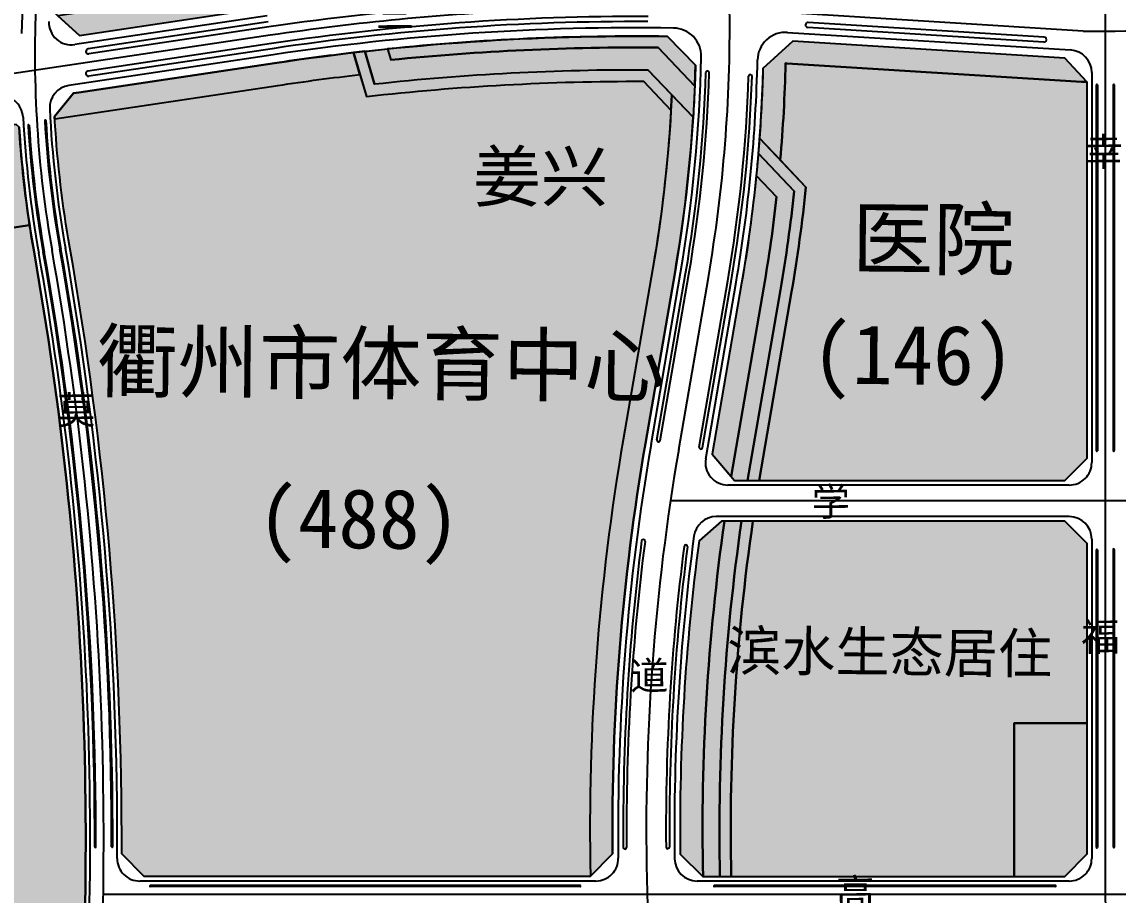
# Model space of a CAD drawing. Extents: x 2442 to 11417, y 1140 to 9206.
# Drawn here: x 3552 to 4525, y 4603 to 5378 of the extents above; entities that cross this region are included whole.
import ezdxf

# ---------------------------------------------------------------- set-up
doc = ezdxf.new("R2010")
doc.units = 0
doc.header["$LTSCALE"] = 1000
doc.header["$MEASUREMENT"] = 0
doc.linetypes.add('DASHDOT', pattern=[25.4, 12.7, -6.35, 0, -6.35])
for name, color, linetype in [('DIM2', 5, 'Continuous'), ('FGX', 212, 'Continuous'), ('RD-中线', 7, 'DASHDOT'), ('RD-侧石线', 5, 'Continuous'), ('RD-红线', 1, 'Continuous'), ('RD-绿线', 3, 'Continuous'), ('YD-A31', 231, 'Continuous'), ('YD-A4', 111, 'Continuous'), ('YD-A5', 11, 'Continuous'), ('YD-B1', 240, 'Continuous'), ('YD-E1', 131, 'Continuous'), ('YD-G1', 100, 'Continuous'), ('YD-G2', 94, 'Continuous'), ('YD-R2', 50, 'Continuous'), ('YD-U31', 144, 'Continuous'), ('路名', 7, 'Continuous')]:
    doc.layers.add(name, color=color, linetype=linetype)
doc.layers.add('T700', color=10, linetype='Continuous', lineweight=13)
doc.styles.add('黑体', font='simhei.ttf')

msp = doc.modelspace()

# ---------------------------------------------------------------- hatches: boundary and pattern name
at = {"layer": 'YD-A31'}
h = msp.add_hatch(color=256, dxfattribs=at)
edge = h.paths.add_edge_path()
edge.add_line((3558.585284545512, 5197.887576576709), (3509.135155843618, 5190.492437006981))
edge.add_line((3509.135155843618, 5190.49243700698), (3495.823913452194, 5279.502609605645))
edge.add_line((3495.823913452188, 5279.502609606111), (2969.610710485504, 5200.808778441872))
edge.add_line((2969.610710485562, 5200.808778441872), (3050.826518068214, 3869.657244376393))
edge.add_line((3050.826518068161, 3869.657244375927), (3473.213724212146, 3863.590166293617))
edge.add_arc((3515.618418771479, 6815.785636091588), 2952.500000002474, 269.1770724586641, 270.546703213423)
edge.add_line((3543.790070472653, 3863.420040834665), (3593.237200672465, 4352.417203145113))
edge.add_arc((624.3771106321674, 4652.626739585011), 2984.000000000568, 354.2259085061347, 370.0308786195967)
edge.add_arc((4563.233211290812, 5349.342333152264), 1016.000000001494, 188.5730148281504, 190.0308786196251, ccw=False)
at = {"layer": 'YD-A4'}
msp.add_hatch(color=256, dxfattribs=at).paths.add_polyline_path([(4128.086999021576, 5299.76191493411, -0.02796954944754169), (4111.981836056364, 5159.829318106511), (4085.716481326675, 5007.287486831828, 0.04771392992453707), (4056.548339643108, 4619.922809588847), (4056.245600695616, 4619.616861820024), (3660.349235518097, 4619.616861818613), (3640.349419148457, 4639.702565888187, 0.04486934371156717), (3594.274610527789, 5177.95029713384, -0.02853773660010339), (3581.060490584012, 5289.402807776366), (3580.909269293334, 5292.22690574514), (3778.864115410192, 5321.830543872452, -0.008548816822578069), (3851.914803130454, 5331.481323213248), (3857.612648984512, 5312.001125683933, -0.0288739580446801), (4103.619511212404, 5325.522909505926), (4128.086999021692, 5299.761914934111)])
at = {"layer": 'YD-A5'}
h = msp.add_hatch(color=256, dxfattribs=at)
edge = h.paths.add_edge_path()
edge.add_arc((4097.594419251904, 3190.531411105699), 2154.999999999995, 86.44269779310281, 86.48082210635536)
edge.add_arc((2870.254470052174, 5373.635652231715), 1359.999999998613, 355.0240618458251, 358.6446638490091, ccw=False)
edge.add_line((4225.128918415507, 5255.672822627768), (4247.956141695522, 5231.638807382936))
edge.add_arc((2870.254470048556, 5373.635652232611), 1385.000000002295, 350.23034596867757, 354.11542179716696, ccw=False)
edge.add_line((4235.169074747506, 5138.618372259972), (4206.323552652921, 4971.091650856421))
edge.add_line((4206.323552652921, 4971.091650856421), (4477.735857385695, 4971.091650859325))
edge.add_line((4477.735857385695, 4971.091650859325), (4497.735857385345, 4991.09165085826))
edge.add_line((4497.73585738534, 4991.091650858725), (4497.735857382977, 5324.854788882152))
edge.add_line((4497.735857382981, 5324.854788881686), (4497.493761033587, 5325.112402883588))
edge.add_arc((4505.373527762389, 8667.128470451407), 3342.02535696586, 269.7833401224551, 269.8649089258188, ccw=False)
edge.add_line((4492.735928883165, 5325.127007600181), (4231.305177581857, 5341.379251633482))
at = {"layer": 'YD-B1'}
msp.add_hatch(color=256, dxfattribs=at).paths.add_polyline_path([(4497.735857387088, 4755.583454043195), (4432.735857387041, 4755.58345404291), (4432.735857387972, 4619.616861822121), (4477.735857388256, 4619.616861823109), (4497.735857387899, 4639.616861822974)])
at = {"layer": 'YD-E1'}
for points in [[(4107.92885548081, 5335.506515716806, 0.02839162121115898), (3864.853325887394, 5322.867356352286), (3856.301329877881, 5352.105523864982, -0.002335794001279913), (3876.507498418827, 5354.265584559108), (3879.362573571367, 5344.504452131963, -0.02744114426114943), (4116.571755718536, 5355.448236453724), (4149.176697270708, 5321.119590664436, -0.005385895953363001), (4147.748638235844, 5293.581606407773)], [(4237.530214349979, 5228.095145666977), (4205.574443150726, 5261.740301836681, -0.003722753091398275), (4203.760233055504, 5241.869267927676), (4221.864935123524, 5222.80743635113, -0.01484632064847958), (4210.531627009303, 5142.860561429001), (4181.567571059401, 4974.645428559897), (4184.590796071705, 4971.091650856267), (4196.176397693513, 4971.091650856122), (4225.314095652171, 5140.31524792721, 0.01611797988484242)], [(4190.727484858013, 4935.091650856403), (4177.215717178322, 4935.091650856262), (4175.574435188533, 4935.091650856428, 0.04079539898949702), (4156.576317372786, 4619.616861820617), (4161.202635021276, 4619.616861820624), (4171.579778698595, 4619.616861820583, -0.04111553588435363)]]:
    msp.add_hatch(color=256, dxfattribs=at).paths.add_polyline_path(points)
at = {"layer": 'YD-G1'}
for points in [[(4125.129723603899, 5365.357106878282, 0.02862913674889426), (3876.507498418885, 5354.265584559108), (3879.362573571367, 5344.504452131963, -0.02744114426114943), (4116.571755718536, 5355.448236453724), (4149.176697270708, 5321.119590664436, 0.003630368859809351), (4149.804436128648, 5339.696231055198)], [(3864.853325887394, 5322.867356352286), (3856.301329877881, 5352.105523864982, 0.001166450453754176), (3846.218521059058, 5350.956174372858), (3857.612648984512, 5312.001125683933, -0.0288739580446801), (4103.619511212404, 5325.522909505926), (4128.086999021576, 5299.76191493411, 0.002732037119003431), (4128.819177269739, 5313.511798874473), (4107.92885548081, 5335.506515716806, 0.02839162121115898)], [(4247.956141695464, 5231.638807382935), (4206.630334149908, 5275.149359515412, -0.002509449812771681), (4205.574443150785, 5261.740301836682), (4237.530214349979, 5228.095145666977, -0.01611797988484242), (4225.314095652171, 5140.31524792721), (4196.176397693745, 4971.091650856124), (4206.323552652975, 4971.091650856888), (4235.169074747506, 5138.618372259972, 0.01695346519903667)], [(4210.531627009303, 5142.860561429001, 0.01484632064847798), (4221.864935123465, 5222.80743635113), (4203.760233055504, 5241.869267927676, -0.0180070316613091), (4190.821668818677, 5146.254312764875), (4164.689425968067, 4994.485558038196), (4181.56757105936, 4974.645428558035)], [(4175.574435188708, 4935.09165085643), (4172.827765075841, 4935.09165085617), (4152.999660748517, 4917.709865291998, 0.03560863152691533), (4136.252674741454, 4639.395129977623), (4156.35994549862, 4619.616861820077), (4156.576317372792, 4619.616861820151, -0.04079539898955979)], [(4200.830870705959, 4935.091650856504), (4190.727484858013, 4935.091650856403, 0.04111553588435363), (4171.579778698595, 4619.616861820583), (4181.582116384427, 4619.616861820459, -0.04133177669899109)]]:
    msp.add_hatch(color=256, dxfattribs=at).paths.add_polyline_path(points)
at = {"layer": 'YD-G2'}
for points in [[(3831.984372836683, 5399.620884886327), (3826.293228265869, 5419.078171596151, 0.0068261957725442), (3765.552873011682, 5410.840716469185), (3583.531553141805, 5383.619896213275), (3602.926439908537, 5366.297943946824), (3608.876103923803, 5367.187700898151), (3768.510926883446, 5391.060678115598, -0.007196785273086113)], [(4236.290993058061, 5361.107910273549), (4209.749249917819, 5336.842518243112, -0.01152614809728398), (4206.630334149908, 5275.149359515412), (4225.128918415565, 5255.672822627768, 0.01579917083171808), (4229.873985137167, 5341.467745924883, -0.0001663486993669062), (4231.305177581853, 5341.379251633947), (4492.735928883165, 5325.127007600181, 0.0003559110614301269), (4497.493761033647, 5325.112402883589), (4477.774392505577, 5346.095723992845)], [(3851.914803130454, 5331.481323213248), (3846.218521059058, 5350.956174372858, 0.008153510495389866), (3775.906061545345, 5341.610582227037), (3602.316498474169, 5315.650709515246), (3597.600439114114, 5314.945434966769), (3580.807421451134, 5294.128941382462), (3580.909269293224, 5292.226905744208), (3778.864115410192, 5321.830543872452, -0.008548816822570676)], [(4147.748638235844, 5293.581606407773), (4128.819177269739, 5313.511798874473, -0.03070393277217572), (4111.981836056364, 5159.829318106511), (4085.716481326675, 5007.287486831828, 0.0477108218982292), (4056.547828735145, 4619.948108322063, 3.10096710538779e-06), (4056.548339642764, 4619.922809588377), (4076.244489084991, 4639.827724452733, -0.04529492725814947), (4105.426439517301, 5003.893735495953), (4131.69179424699, 5156.435566770637, 0.02698894051964625)]]:
    msp.add_hatch(color=256, dxfattribs=at).paths.add_polyline_path(points)
at = {"layer": 'YD-R2'}
msp.add_hatch(color=256, dxfattribs=at).paths.add_polyline_path([(4497.735857385866, 4915.091650858985), (4477.735857385187, 4935.091650858387), (4200.830870706011, 4935.091650856971, 0.04133177669899209), (4181.582116384421, 4619.616861820925), (4432.735857387972, 4619.616861822121), (4432.735857387046, 4755.583454042445), (4497.735857387084, 4755.583454043661)])
at = {"layer": 'YD-U31'}
msp.add_hatch(color=256, dxfattribs=at).paths.add_polyline_path([(3549.571611610016, 5280.449943620541), (3549.315181495804, 5284.698089392546), (3546.513272960528, 5287.083072955328), (3495.823913452183, 5279.502609606577), (3509.135155843671, 5190.492437007447), (3558.585284545512, 5197.887576576709, -0.02044479693091058)])

# ---------------------------------------------------------------- linework, layer by layer
at = {"layer": 'FGX'}
for points in [[(3831.984372836683, 5399.620884886327), (3826.293228265869, 5419.078171596151, 0.0068261957725442), (3765.552873011682, 5410.840716469185), (3583.531553141805, 5383.619896213275), (3602.926439908537, 5366.297943946824), (3608.876103923803, 5367.187700898151), (3768.510926883446, 5391.060678115598, -0.007196785273086113), (3831.984372836683, 5399.620884886327)], [(4125.129723603899, 5365.357106878282, 0.02862913674889426), (3876.507498418885, 5354.265584559108), (3879.362573571367, 5344.504452131963, -0.02744114426114943), (4116.571755718536, 5355.448236453724), (4149.176697270708, 5321.119590664436, 0.003630368859809351), (4149.804436128648, 5339.696231055198), (4125.129723603899, 5365.357106878282, 0.02862913674889426)], [(4107.92885548081, 5335.506515716806, 0.02839162121115898), (3864.853325887394, 5322.867356352286), (3856.301329877881, 5352.105523864982, -0.002335794001279913), (3876.507498418827, 5354.265584559108), (3879.362573571367, 5344.504452131963, -0.02744114426114943), (4116.571755718536, 5355.448236453724), (4149.176697270708, 5321.119590664436, -0.005385895953363001), (4147.748638235844, 5293.581606407773), (4107.92885548081, 5335.506515716806, 0.02839162121115898)], [(4236.290993058061, 5361.107910273549), (4209.749249917819, 5336.842518243112, -0.01152614809728398), (4206.630334149908, 5275.149359515412), (4225.128918415565, 5255.672822627768, 0.01579917083171808), (4229.873985137167, 5341.467745924883, -0.0001663486993669062), (4231.305177581853, 5341.379251633947), (4492.735928883165, 5325.127007600181, 0.0003559110614301269), (4497.493761033647, 5325.112402883589), (4477.774392505577, 5346.095723992845), (4236.290993058061, 5361.107910273549)], [(3851.914803130454, 5331.481323213248), (3846.218521059058, 5350.956174372858, 0.008153510495389866), (3775.906061545345, 5341.610582227037), (3602.316498474169, 5315.650709515246), (3597.600439114114, 5314.945434966769), (3580.807421451134, 5294.128941382462), (3580.909269293224, 5292.226905744208), (3778.864115410192, 5321.830543872452, -0.008548816822570676), (3851.914803130454, 5331.481323213248)], [(3864.853325887394, 5322.867356352286), (3856.301329877881, 5352.105523864982, 0.001166450453754176), (3846.218521059058, 5350.956174372858), (3857.612648984512, 5312.001125683933, -0.0288739580446801), (4103.619511212404, 5325.522909505926), (4128.086999021576, 5299.76191493411, 0.002732037119003431), (4128.819177269739, 5313.511798874473), (4107.92885548081, 5335.506515716806, 0.02839162121115898), (3864.853325887394, 5322.867356352286)], [(4128.086999021576, 5299.76191493411, -0.02796954944754169), (4111.981836056364, 5159.829318106511), (4085.716481326675, 5007.287486831828, 0.04771392992453707), (4056.548339643108, 4619.922809588847), (4056.245600695616, 4619.616861820024), (3660.349235518097, 4619.616861818613), (3640.349419148457, 4639.702565888187, 0.04486934371156717), (3594.274610527789, 5177.95029713384, -0.02853773660010339), (3581.060490584012, 5289.402807776366), (3580.909269293334, 5292.22690574514), (3778.864115410192, 5321.830543872452, -0.008548816822578069), (3851.914803130454, 5331.481323213248), (3857.612648984512, 5312.001125683933, -0.0288739580446801), (4103.619511212404, 5325.522909505926), (4128.086999021692, 5299.761914934111), (4128.086999021576, 5299.76191493411, -0.02796954944754169)], [(4147.748638235844, 5293.581606407773), (4128.819177269739, 5313.511798874473, -0.03070393277217572), (4111.981836056364, 5159.829318106511), (4085.716481326675, 5007.287486831828, 0.0477108218982292), (4056.547828735145, 4619.948108322063, 3.10096710538779e-06), (4056.548339642764, 4619.922809588377), (4076.244489084991, 4639.827724452733, -0.04529492725814947), (4105.426439517301, 5003.893735495953), (4131.69179424699, 5156.435566770637, 0.02698894051964625), (4147.748638235844, 5293.581606407773)], [(3549.571611610016, 5280.449943620541), (3549.315181495804, 5284.698089392546), (3546.513272960528, 5287.083072955328), (3495.823913452183, 5279.502609606577), (3509.135155843671, 5190.492437007447), (3558.585284545512, 5197.887576576709, -0.02044479693091058), (3549.571611610016, 5280.449943620541)], [(4247.956141695464, 5231.638807382935), (4206.630334149908, 5275.149359515412, -0.002509449812771681), (4205.574443150785, 5261.740301836682), (4237.530214349979, 5228.095145666977, -0.01611797988484242), (4225.314095652171, 5140.31524792721), (4196.176397693745, 4971.091650856124), (4206.323552652975, 4971.091650856888), (4235.169074747506, 5138.618372259972, 0.01695346519903667), (4247.956141695464, 5231.638807382935)], [(4237.530214349979, 5228.095145666977), (4205.574443150726, 5261.740301836681, -0.003722753091398275), (4203.760233055504, 5241.869267927676), (4221.864935123524, 5222.80743635113, -0.01484632064847958), (4210.531627009303, 5142.860561429001), (4181.567571059401, 4974.645428559897), (4184.590796071705, 4971.091650856267), (4196.176397693513, 4971.091650856122), (4225.314095652171, 5140.31524792721, 0.01611797988484242), (4237.530214349979, 5228.095145666977)], [(4210.531627009303, 5142.860561429001, 0.01484632064847798), (4221.864935123465, 5222.80743635113), (4203.760233055504, 5241.869267927676, -0.0180070316613091), (4190.821668818677, 5146.254312764875), (4164.689425968067, 4994.485558038196), (4181.56757105936, 4974.645428558035), (4210.531627009303, 5142.860561429001, 0.01484632064847798)], [(4175.574435188708, 4935.09165085643), (4172.827765075841, 4935.09165085617), (4152.999660748517, 4917.709865291998, 0.03560863152691533), (4136.252674741454, 4639.395129977623), (4156.35994549862, 4619.616861820077), (4156.576317372792, 4619.616861820151, -0.04079539898955979), (4175.574435188708, 4935.09165085643)], [(4190.727484858013, 4935.091650856403), (4177.215717178322, 4935.091650856262), (4175.574435188533, 4935.091650856428, 0.04079539898949702), (4156.576317372786, 4619.616861820617), (4161.202635021276, 4619.616861820624), (4171.579778698595, 4619.616861820583, -0.04111553588435363), (4190.727484858013, 4935.091650856403)], [(4200.830870705959, 4935.091650856504), (4190.727484858013, 4935.091650856403, 0.04111553588435363), (4171.579778698595, 4619.616861820583), (4181.582116384427, 4619.616861820459, -0.04133177669899109), (4200.830870705959, 4935.091650856504)], [(4497.735857385866, 4915.091650858985), (4477.735857385187, 4935.091650858387), (4200.830870706011, 4935.091650856971, 0.04133177669899209), (4181.582116384421, 4619.616861820925), (4432.735857387972, 4619.616861822121), (4432.735857387046, 4755.583454042445), (4497.735857387084, 4755.583454043661), (4497.735857385866, 4915.091650858985)]]:
    msp.add_lwpolyline(points, format="xyb", close=True, dxfattribs=at)
for points in [[(4231.305177581848, 5341.379251634413, 0.00016634869936406), (4229.873985137216, 5341.467745925816), (4229.873985137225, 5341.467745924884, -0.01579917083180481), (4225.12891841557, 5255.672822627303), (4225.128918415507, 5255.672822627768), (4247.956141695522, 5231.638807382936), (4247.956141695586, 5231.638807382471, -0.01695346519903708), (4235.169074747564, 5138.618372259973), (4235.169074747506, 5138.618372259972), (4206.323552652921, 4971.091650856421), (4206.323552652921, 4971.091650856421), (4477.735857385695, 4971.091650859325), (4477.735857385695, 4971.091650859325), (4497.735857385345, 4991.09165085826), (4497.73585738534, 4991.091650858725), (4497.735857382977, 5324.854788882151), (4497.735857382981, 5324.854788881686), (4497.493761033589, 5325.112402883589), (4497.493761033584, 5325.112402884055, -0.0003559110614300485), (4492.735928883161, 5325.127007600647), (4492.735928883165, 5325.127007600181), (4231.305177581857, 5341.379251633482)], [(3558.585284545512, 5197.887576576709), (3509.135155843618, 5190.49243700698), (3509.135155843618, 5190.49243700698), (3495.823913452194, 5279.502609605645), (3495.823913452188, 5279.502609606111), (2969.610710485504, 5200.808778441871), (2969.610710485562, 5200.808778441872), (3050.826518068216, 3869.657244376393), (3050.826518068161, 3869.657244375927), (3473.213724212146, 3863.590166293617), (3473.213724212141, 3863.590166294082, 0.005976212697302445), (3543.790070472647, 3863.42004083513), (3543.790070472653, 3863.420040834665), (3593.237200672465, 4352.417203145113), (3593.237200672465, 4352.417203145113, 0.06907172312583726), (3562.763761722694, 5172.376572385646), (3562.763761722577, 5172.376572385645, -0.006361216601999641), (3558.585284545512, 5197.887576576709)]]:
    msp.add_lwpolyline(points, format="xyb", dxfattribs=at)
msp.add_lwpolyline([(4497.735857387088, 4755.583454043195), (4432.735857387041, 4755.58345404291), (4432.735857387972, 4619.616861822121), (4477.735857388256, 4619.616861823109), (4497.735857387899, 4639.616861822974), (4497.735857387088, 4755.583454043195)], close=True, dxfattribs=at)
at = {"layer": 'RD-中线'}
for points in [[(4144.812187208363, 3111.533819686681), (4196.496639344776, 3414.620693076043, 0.09610788171275121), (4180.830149113908, 4103.895452582926), (4151.67458734235, 4237.822916563206, -0.09651423076798844), (4134.991376803147, 4998.803108492839), (4161.256731532836, 5151.344939767523, 0.09115950292658971), (4155.901769830074, 5625.053671814245), (4116.172871819057, 5828.210750753255, -0.0481258101556819), (4023.410994879985, 6782.08241510898), (4022.883254925739, 7471.482197197382)], [(3506.088540911709, 3331.542978097759), (3609.156021530518, 4350.80750053731, 0.06907172312583656), (3578.519186125182, 5175.163434759743, -0.1115397572541346), (3599.262702654321, 5615.35146548033), (3602.16558569458, 5623.331290456298, 0.2147753296123023), (3553.445069890651, 6278.498058311632), (3496.9778456893, 6382.514890815672, -0.02338428064754067), (3456.265024745328, 6466.670097476072, -0.01472340637238812)], [(3594.218770309464, 6189.735371490329), (4513.735857376909, 6189.735371496781), (4513.735857388205, 4600.142001365505, 0.05491766847361026), (4517.333265829096, 4567.48804012511), (4711.380289646742, 3697.48678786954), (4684.736338381152, 3395.734408289458)], [(6100.864032993119, 5742.820250622985), (5667.344330503767, 5581.646326801118, -0.09113890733419829), (4494.213879797766, 5370.121999918123), (4234.097281582195, 5386.292547607475, 0.05268214243708427), (3772.208494214397, 5366.335630171085), (2847.45960860933, 5228.041812641428)], [(5178.922458775141, 4673.52912134592), (4798.078690589826, 4614.991912830524, -0.03814609960193712), (4649.197166592621, 4603.61686182323), (3623.976755898751, 4603.616861818649)]]:
    msp.add_lwpolyline(points, format="xyb", dxfattribs=at)
msp.add_lwpolyline([(5079.470564611585, 4953.091650862741), (4127.666980199774, 4953.091650856477)], dxfattribs=at)
at = {"layer": 'RD-侧石线'}
for p, q in [((3769.620197082764, 5383.64316373257), (3598.609995205774, 5358.069027853587)), ((4231.482041698089, 5368.921344684738), (4482.976792494213, 5353.286787403586)), ((3774.79679134614, 5349.028096610531), (3593.427445113815, 5321.904777335374)), ((4501.73585738297, 5333.325322526642), (4501.735857385367, 4987.091650858099)), ((4110.353929064886, 5003.045297661867), (4136.619283794629, 5155.587128937018)), ((4158.927083240011, 4990.4854021911), (4185.894179270979, 5147.102750598494)), ((4481.735857385607, 4967.091650858231), (4178.637041430746, 4967.091650856053)), ((4481.735857385704, 4939.091650857714), (4168.315283034019, 4939.091650855814)), ((4501.7358573858, 4919.091650858307), (4501.735857388616, 4635.616861823286)), ((4061.483528498164, 4615.616861820688), (3656.329485310491, 4615.616861818381)), ((4481.735857388749, 4615.616861822486), (4151.299488094355, 4615.616861820767))]:
    msp.add_line(p, q, dxfattribs=at)
for centre, radius, start, end in [((4563.233211291572, 5349.342333151805), 1012.000000002099, 164.5459254913791, 178.9506869180238), ((3595.653056126383, 5377.849232921647), 20, 178.3124367626252, 278.5057750695811), ((4097.594419339977, 3190.531411099556), 2182.500000000075, 89.13967035191688, 98.5054040711568), ((4129.989326603752, 5347.78819228785), 25, 358.8245601157454, 89.13967035191688), ((4229.93087280904, 5343.96951358792), 24.99999999996301, 86.4426977954023, 178.7500887050781), ((2870.25447005054, 5373.635652232165), 1285.000000000198, 350.2303459709603, 358.8245601157454), ((2870.254470057645, 5373.635652231767), 1334.999999993068, 350.2303459709603, 358.7500887050781), ((4481.735857382992, 5333.325322525479), 20.00000000028447, 6.253224948131791e-10, 86.4426977954023), ((3596.385498978667, 5302.124738980324), 19.99999999985804, 98.5054040711568, 182.7959120367634), ((3532.793510010542, 5292.61472057901), 20, 3.151057949662157, 98.50563756338873), ((4563.233211303026, 5349.342333153311), 988.0000000136147, 182.7959120367634, 190.0308786106136), ((4563.233211291641, 5349.342333150874), 1012.000000002104, 183.1510579496621, 190.0308786106136), ((624.3771106318818, 4652.626739584543), 2988.000000000827, 354.22590851645, 10.03087861061365), ((624.3771106336808, 4652.626739585025), 3011.999999998974, 359.6785622375603, 10.03087861061365), ((6096.132216765116, 4661.124850626617), 2015.000000000578, 170.2303459709603, 180.7182006674372), ((4178.637041430633, 4987.091650855691), 20, 170.2303459709603, 270.0000000005211), ((4481.73585738544, 4987.091650857869), 20, 270.0000000005211, 6.253224948131791e-10), ((4168.315283034124, 4919.091650856642), 20, 90.0000000005211, 172.3783603921411), ((4481.735857385818, 4919.09165085761), 20, 6.253224948131791e-10, 90.0000000005211), ((6096.132216764883, 4661.124850626616), 1965.000000000319, 172.3783603921411, 180.7514354770807), ((3656.329396546551, 4635.616861818675), 20, 179.6784336497419, 270.5484399892542), ((4061.292089750365, 4635.616861821116), 20, 270.5484399892542, 0.718200667437195), ((4151.299488094235, 4635.616861821335), 20, 180.7514354770807, 270.0000000005211), ((4481.735857388634, 4635.616861822589), 19.99999999998595, 270.0000000005211, 6.253224948131791e-10)]:
    msp.add_arc(centre, radius, start, end, dxfattribs=at)
at = {"layer": 'RD-红线'}
for points in [[(3602.926439908711, 5366.297943946824), (3608.876103923803, 5367.187700898151), (3768.510926883446, 5391.060678115598, -0.04000919905457168), (4123.190656842075, 5415.384177604894), (4148.442872246655, 5441.712142241649, 0.03499188913661555), (4126.459465254913, 5619.296007243694), (4089.058429510504, 5810.549365669475), (4065.219986463491, 5830.177568718653), (3681.863135768519, 5830.177568715788), (3661.970835848573, 5812.250345570683, -0.06134443220759347), (3617.201597426028, 5617.861523440098), (3614.517530359251, 5610.483208461265, 0.05610885715273721), (3580.203180109638, 5393.022509418154), (3579.98083697738, 5386.791110185776)], [(4076.244489088276, 4639.827724456024), (4056.245600695616, 4619.616861820024), (3660.349235518097, 4619.616861818613), (3640.349419148457, 4639.702565888187, 0.04486934371156717), (3594.274610527789, 5177.95029713384, -0.02853773660010339), (3581.060490584012, 5289.402807776366), (3580.807421451183, 5294.128941383394), (3597.600439113998, 5314.945434966769), (3602.316498474169, 5315.650709515246), (3775.906061545345, 5341.610582227037, -0.04029868192067255), (4125.129723603899, 5365.357106878282), (4149.804436128648, 5339.696231055198, -0.03601414546254596), (4131.69179424699, 5156.435566770637), (4105.426439517301, 5003.893735495953, 0.04529492725814947), (4076.244489084991, 4639.827724452733)], [(3549.315181495804, 5284.698089392546), (3549.571611610016, 5280.449943620541, 0.02680950020979612), (3562.763761722572, 5172.376572386111, -0.06907172312583666), (3593.237200672402, 4352.417203145577), (3543.574198003202, 3861.285214716956), (3523.730178524678, 3843.296704342414, -0.004272959416524886), (3472.926478186779, 3843.592229157449), (2973.959911887907, 3850.759276535693), (2944.676417982184, 3880.982151360487, 0.01643851321423978), (2940.963086970267, 4028.274092907405)]]:
    msp.add_lwpolyline(points, format="xyb", dxfattribs=at)
msp.add_lwpolyline([(3602.926439908711, 5366.297943946824), (3579.98083697738, 5386.791110185776)], dxfattribs=at)
for points in [[(4209.749249917819, 5336.842518243112, -0.03577815846040176), (4190.821668818624, 5146.254312764409), (4164.68942596795, 4994.485558038195), (4184.590796071934, 4971.091650856735), (4477.735857385527, 4971.091650858391), (4497.735857385393, 4991.091650859192), (4497.735857382981, 5324.854788881686), (4477.774392505518, 5346.095723992844), (4236.290993058003, 5361.107910273549)], [(4152.999660748517, 4917.709865291998, 0.03560863152691483), (4136.252674741512, 4639.395129977623), (4156.359945498556, 4619.616861820542), (4477.735857388034, 4619.616861822175), (4497.735857387899, 4639.616861822974), (4497.735857385869, 4915.09165085852), (4477.735857385827, 4935.091650858392), (4172.827765076594, 4935.091650856642)]]:
    msp.add_lwpolyline(points, format="xyb", close=True, dxfattribs=at)
at = {"layer": 'RD-绿线'}
for p, q in [((3770.433661897459, 5378.203653182447), (3610.522552633893, 5354.289358058862)), ((3771.099224017045, 5373.753144552074), (3611.188114753535, 5349.838849428489)), ((4459.227667902103, 5360.273805786947), (4249.69200920724, 5373.299911712476)), ((4459.508604009156, 5364.765028103137), (4249.868948332682, 5377.797599160952)), ((3773.317764415722, 5358.918115786025), (3610.343614183683, 5334.545750762902)), ((3773.983326535306, 5354.467607155651), (3611.009176303327, 5330.095242132527)), ((4505.735857385134, 5322.234122783612), (4505.735857388339, 4997.612024136816)), ((4506.735857385127, 5322.234122783625), (4506.735857388341, 4997.614593310645)), ((4520.735857385094, 5322.234122783826), (4520.735857388279, 4997.650561742395)), ((4521.735857385145, 5322.234122783841), (4521.735857388398, 4997.653130916226)), ((4115.645712540358, 5007.25916885651), (4141.054024390032, 5154.823534885526)), ((4118.602206269024, 5006.750106156347), (4144.010518118586, 5154.314472184897)), ((4153.094633102526, 5000.81104131971), (4178.502944952146, 5148.375407348261)), ((4156.051126831135, 5000.301978619547), (4181.4594386807, 5147.866344647632)), ((4505.735857389176, 4909.582944879952), (4505.735857391775, 4645.399238059235)), ((4506.735857389245, 4909.599855761565), (4506.735857391832, 4645.411576436719)), ((4520.735857389165, 4909.836608103657), (4520.735857391828, 4645.58431372288)), ((4521.735857389234, 4909.853518985269), (4521.735857391883, 4645.596652100364)), ((4047.433932756425, 4611.616861818929), (3665.72400579444, 4611.616861815897)), ((4047.433932756441, 4610.616861818646), (3665.724005794458, 4610.616861815613)), ((4469.425112814733, 4611.616861821721), (4166.492741754406, 4611.616861819709)), ((4469.425112814752, 4610.616861821437), (4166.492741754422, 4610.616861819423))]:
    msp.add_line(p, q, dxfattribs=at)
for centre, radius, start, end in [((4097.594419346851, 3190.531411097957), 2207.499999999963, 89.7330554668054, 98.50540406799522), ((4097.594419347599, 3190.531411098896), 2192.499999999475, 89.7361497509939, 98.50540406799522), ((4097.594419345396, 3190.531411097943), 2187.999999999648, 89.73708630451362, 98.50540406799522), ((4249.780478769961, 5375.548755436715), 2.250583248754146, 87.74714446735825, 267.7471444673582), ((4459.368135955599, 5362.519416945042), 2.250000166093154, 266.4206829946436, 86.42068299464368), ((3610.855333693686, 5352.064103743675), 2.250000000225442, 98.50540406799522, 278.5054040679952), ((3610.676395243534, 5332.320496447715), 2.250000000225442, 98.50540406799522, 278.5054040679952), ((4160.619522193021, 5333.150689407281), 1.500000000080804, 358.202945118084, 178.202945118084), ((2870.254470053844, 5373.635652227611), 1289.499999998752, 350.2303459711321, 358.202945118084), ((2870.254470052272, 5373.635652227596), 1292.500000000324, 350.2303459711321, 358.202945118084), ((2870.254470052039, 5373.635652227594), 1327.500000000585, 350.2303459711321, 358.1206311605167), ((2870.254470050517, 5373.63565222851), 1330.500000002266, 350.2303459711321, 358.1206311605167), ((4198.539587283452, 5330.050708228648), 1.500000000080804, 358.1206311338753, 178.1206311338753), ((4506.235857385162, 5322.234122783386), 0.4999999999967386, 2.751418977177988e-08, 179.9999999741534), ((4521.235857385118, 5322.234122784067), 0.5000000000258411, 359.9999999741534, 180.0000000275142), ((3557.694570761443, 5286.506894098207), 0.5000000000162262, 3.575725583907223, 183.5757255839072), ((4563.233211292849, 5349.342333151983), 1008.000000001471, 183.5757255839072, 190.0308786107676), ((4563.233211292447, 5349.342333151512), 1007.000000000983, 183.5757255839072, 190.0308786107676), ((3572.471929234163, 5290.619833406808), 0.5000000000162262, 3.391957200939764, 183.3919572009398), ((4563.233211294071, 5349.342333151993), 993.0000000027185, 183.3919572009398, 190.0308786107676), ((4563.233211292918, 5349.342333151051), 992.0000000014066, 183.3919572009398, 190.0308786107676), ((624.3771106372678, 4652.626739573684), 2991.99999999939, 359.8721139727915, 10.03087861076759), ((624.3771106349395, 4652.626739573661), 2993.000000001737, 359.8723399717814, 10.03087861076759), ((624.3771106381992, 4652.626739573693), 3006.999999998404, 359.8754879465894, 10.03087861076759), ((624.3771106360455, 4652.626739573672), 3008.000000000606, 359.875711677396, 10.03087861076759), ((4117.123959404693, 5007.004637506196), 1.500000000041333, 170.230345971132, 350.2303459711321), ((4154.572879966856, 5000.556509969862), 1.500000000012701, 170.230345971132, 350.2303459711321), ((4506.235857388343, 4997.613308723498), 0.5000016501621202, 180.1472025032128, 0.1472025032128497), ((4521.235857388336, 4997.651846329542), 0.5000016502203264, 180.1472025032128, 0.1472025032128497), ((6096.132216769438, 4661.124850630177), 2010.500000000964, 172.6738744239528, 180.44633663815), ((6096.132216768965, 4661.124850631104), 2007.500000000555, 172.6738744239528, 180.44633663815), ((4103.532887317004, 4917.306255634256), 1.500000000080804, 352.673874450854, 172.6738744508539), ((6096.132216768619, 4661.124850630635), 1972.500000000071, 172.6738744239528, 180.44633663815), ((6096.132216768208, 4661.124850631097), 1969.499999999733, 172.6738744239528, 180.44633663815), ((4141.22267055199, 4912.460614325226), 1.500000000080804, 352.673874450854, 172.6738744508539), ((4506.235857389212, 4909.591400320526), 0.5000714894029102, 0.9688297918653541, 180.9688297918653), ((4521.235857389202, 4909.84506354423), 0.5000714894029102, 0.9688297918653541, 180.9688297918653), ((3616.869669533302, 4645.953291194333), 0.5000348260800961, 180.548453596478, 0.5484535964779663), ((3631.870021840636, 4646.096883298193), 0.5000344795116826, 180.5484533830254, 0.5484533830253788), ((4087.193151122245, 4645.477483517123), 1.5, 180.4462603853666, 0.4462603853665916), ((4125.19199811724, 4645.773502194414), 1.5, 180.4462589445796, 0.4462589445795967), ((4506.235857391801, 4645.40540724821), 0.5000380574687923, 180.7069010871582, 0.706901087158165), ((4521.235857391854, 4645.590482911855), 0.5000380574687923, 180.7069010871582, 0.706901087158165), ((3665.724005794449, 4611.116861815754), 0.5000000001422511, 90.00000000072953, 270.0000000007295), ((4047.433932756434, 4611.116861818788), 0.500000000142251, 270.0000000007295, 90.00000000072953), ((4166.492741754413, 4611.116861819566), 0.500000000142251, 90.00000000072953, 270.0000000007295), ((4469.425112814744, 4611.116861821579), 0.5000000001422511, 270.0000000007295, 90.00000000072953)]:
    msp.add_arc(centre, radius, start, end, dxfattribs=at)
at = {"layer": 'YD-E1'}
for p, q in [((3876.507498418885, 5354.265584559108), (3879.362573571367, 5344.504452131963)), ((3856.301329877822, 5352.105523864981), (3864.853325887394, 5322.867356352286))]:
    msp.add_line(p, q, dxfattribs=at)
for points in [[(4149.176697270825, 5321.119590664437), (4116.571755718536, 5355.448236453724, 0.02744114426114943), (3879.362573571367, 5344.504452131963)], [(4147.748638235902, 5293.581606407773), (4107.92885548081, 5335.506515716806, 0.02839162121115897), (3864.853325887394, 5322.867356352286)], [(4196.17639769374, 4971.09165085659), (4225.314095652171, 5140.31524792721, 0.01611797988484242), (4237.530214349979, 5228.095145666977), (4205.574443150785, 5261.740301836682)], [(4181.56757105941, 4974.645428558967), (4210.531627009303, 5142.860561429001, 0.01484632064847958), (4221.864935123524, 5222.80743635113), (4203.760233055562, 5241.869267927676)], [(4156.576317372786, 4619.616861820617, -0.0407953989894991), (4175.57443518865, 4935.09165085643)], [(4171.579778698653, 4619.616861820583, -0.0411155358843543), (4190.727484858071, 4935.091650856404)]]:
    msp.add_lwpolyline(points, format="xyb", dxfattribs=at)

# ---------------------------------------------------------------- texts
at = {"layer": 'DIM2', "style": '黑体'}
for s, height, rotation, p in [('医院', 52.91999999999999, 359.4515600111454, (4288.621409955722, 5159.770954893396)), ('衢州市体育中心', 52.91999999999999, 359.4515600111454, (3617.672808829226, 5050.947762390773)), ('(146)', 52.91999999999999, 359.4515600111454, (4252.721020261175, 5057.243446072127)), ('(488)', 52.91999999999999, 359.4515600111454, (3760.653795999784, 4911.785512480026)), ('滨水生态居住', 35.27999999999999, 359.4515600111367, (4177.747559316867, 4802.633631152377))]:
    msp.add_text(s, height=height, rotation=rotation, dxfattribs=at).set_placement(p)
at = {"layer": 'T700', "color": 7, "linetype": 'Continuous', "lineweight": 0, "insert": (3952.60224414058, 5262.940877107438), "char_height": 43.90399999999999, "width": 621.1485398373602, "attachment_point": 1, "style": '黑体'}
msp.add_mtext('姜兴', dxfattribs=at)
at = {"layer": '路名', "style": '黑体'}
for s, p in [('三', (3865.919262623447, 5372.885757417049)), ('幸', (4495.458266096506, 5250.342282340536)), ('莫', (3583.017602087675, 5020.992886298371)), ('学', (4253.032115093542, 4939.631715569743)), ('福', (4492.541899034626, 4819.642965559221)), ('道', (4091.785996892535, 4785.174713102067)), ('高', (4274.793759865972, 4592.474008695523))]:
    msp.add_text(s, height=25, rotation=0.5484399892900174, dxfattribs=at).set_placement(p)

doc.saveas('drawing.dxf')
